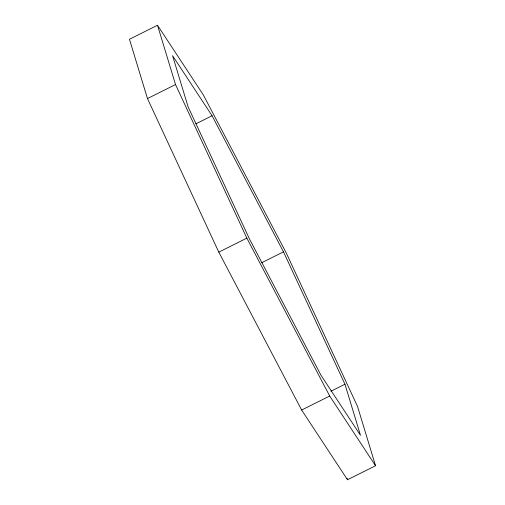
<?xml version="1.0" encoding="UTF-8"?>
<svg xmlns="http://www.w3.org/2000/svg" width="505" height="505" viewBox="0 0 505 505"><rect width="100%" height="100%" fill="white"/><g stroke="black" fill="none" stroke-linecap="round" stroke-linejoin="round"><path stroke-width="0.76" d="M157.51 25.25L129.457 39.264L147.473 98.563L218.798 252.14L301.649 410.035L347.49 479.75L375.543 465.736L357.527 406.437L286.202 252.86L203.351 94.965L157.51 25.25L175.525 84.55L246.85 238.126L329.696 396.021L375.543 465.736M147.473 98.563L175.525 84.55M195.946 123.807L212.075 115.752L283.488 251.843L344.959 384.217L360.494 435.335L320.991 375.259L249.565 239.143L188.087 106.77L172.559 55.657L212.075 115.752M218.798 252.14L246.85 238.126M261.748 262.701L283.488 251.843M330.939 391.224L344.959 384.217M301.649 410.035L329.696 396.021M347.036 478.248L347.49 479.75"/></g></svg>
